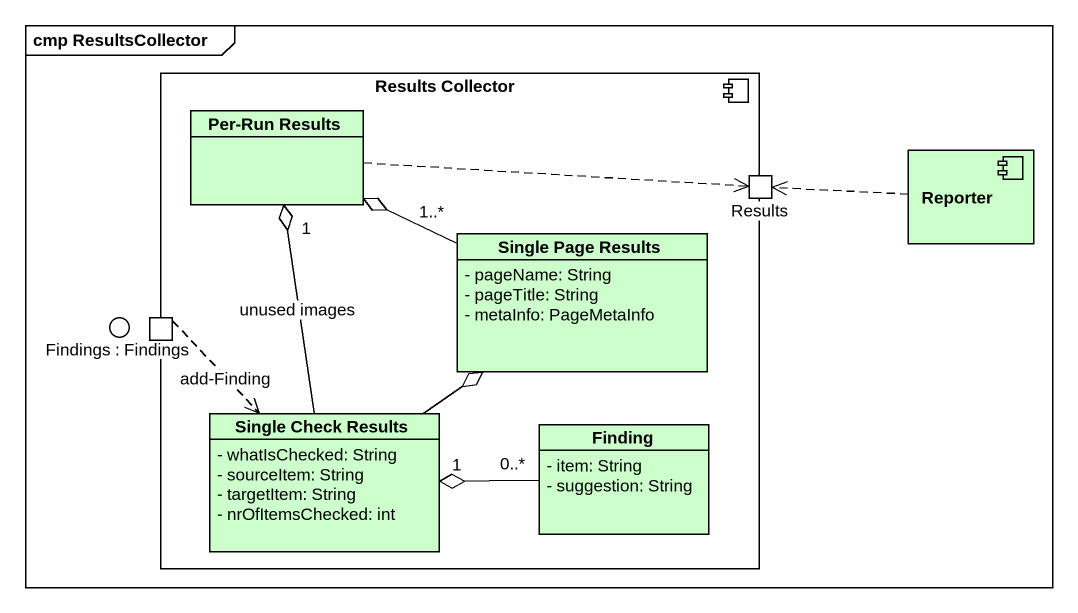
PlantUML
@startuml
mainframe cmp ResultsCollector
allowmixing
hide circle
hide empty members
skinparam classAttributeIconSize 0
component "Results Collector" as Results_Collector {
  class "Per-Run Results" as Per_Run_Results #CCFFCC
  port Results
  class "Single Page Results" as Single_Page_Results #CCFFCC {
    - pageName: String
    - pageTitle: String
    - metaInfo: PageMetaInfo
  }
  port " " as port1
  class "Single Check Results" as Single_Check_Results #CCFFCC {
    - whatIsChecked: String
    - sourceItem: String
    - targetItem: String
    - nrOfItemsChecked: int
  }
  class Finding #CCFFCC {
    - item: String
    - suggestion: String
  }
}
component Reporter #CCFFCC
() "Findings : Findings" as Findings
Per_Run_Results .right.> Results
Per_Run_Results o-right- "1..*" Single_Page_Results
Reporter .left.> Results
port1 ..> Single_Check_Results : add-Finding
Single_Check_Results -up-o "1" Per_Run_Results : unused images
Single_Check_Results -up-o Single_Page_Results
Finding "0..*" -left-o "1" Single_Check_Results
@enduml
